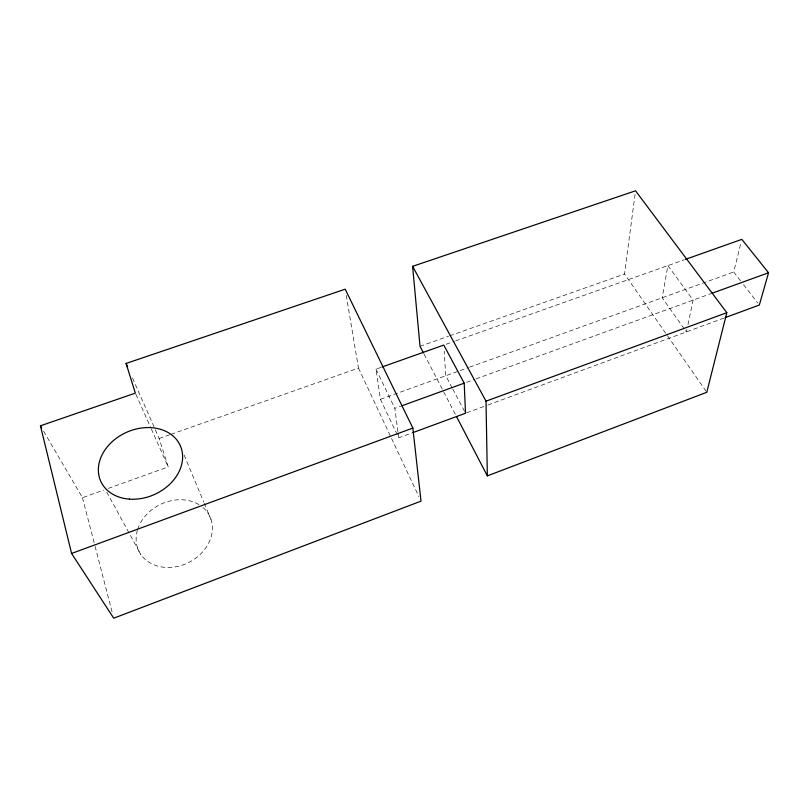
<?xml version="1.0" encoding="UTF-8"?>
<svg xmlns="http://www.w3.org/2000/svg" width="809" height="809" viewBox="0 0 809 809"><rect width="100%" height="100%" fill="white"/><g stroke="black" fill="none" stroke-linecap="round" stroke-linejoin="round"><path stroke-width="0.61" stroke-dasharray="4.04 3.03" d="M706.075 391.253L624.528 274.029L635.035 194.524M686.942 329.445L686.426 331.882L685.001 329.88M687.974 324.551L693.131 300.109L667.88 265.595L662.187 297.783L684.283 328.879M740.498 280.753L733.712 272.016L741.206 241.79M380.746 367.448L375.983 369.137L380.442 399.302L398.736 437.831L411.619 433.078M466.702 412.802L486.785 405.4M487.958 404.965L724.055 318.028M397.927 431.682L394.863 408.333L400.738 406.199M466.571 382.313L474.883 379.3M476.066 378.865L710.808 293.697M43.635 431.258L82.467 497.677L103.613 490.092M108.315 488.403L168.221 466.904L159.171 438.508L131.675 376.145M380.442 399.302L468.371 367.62M469.564 367.185L733.712 272.016M159.171 438.508L169.839 434.736M171.033 434.322L358.468 368.065L346.242 295.346M420.023 346.313L448.56 336.22M449.743 335.806L624.528 274.029M446.143 344.25L454.446 341.307M455.639 340.882L684.313 259.77M743.511 284.637L757.831 303.092M106.697 492.024L140.776 554.387M452.16 387.885L445.779 375.76L444.181 351.227M452.747 388.987L465.519 413.237M424.088 354.13L455.427 414.451M375.983 369.137L394.863 408.333M358.468 368.065L418.87 496.605M135.872 394.276L150.767 427.708M151.273 428.861L168.221 466.904M184.108 455.022L203.777 502.116M204.252 503.269L210.967 519.348M82.467 497.677L94.774 545.155M95.088 546.368L112.441 613.333M398.089 432.916L398.736 437.831M202.978 507.526A39.479 32.299 -26.7 0 1 182.976 564.915A39.479 32.299 -26.7 0 1 137.358 530.38M137.692 529.298A39.479 32.299 -26.7 0 1 198.994 504.644"/><path stroke-width="1.21" d="M423.501 353.007L420.023 346.313L412.6 266.343L635.53 190.803L726.816 312.689L706.793 392.294L487.342 475.884L456.579 416.686M685.486 259.345L741.813 239.373L768.55 272.754L759.338 305.033L725.238 317.593M412.792 432.653L465.519 413.237L464.204 383.173L443.777 345.089L381.939 367.023M71.586 553.457L412.843 428.062L345.2 289.187L126.073 363.443L135.356 393.123L40.45 425.807L71.586 553.457L113.705 618.197L421.004 501.145L412.843 428.062M487.342 475.884L486.017 401.173L726.816 312.689M401.911 405.774L464.204 383.173M711.991 293.273L768.55 272.754M40.45 425.807L41.724 427.991M412.6 266.343L486.017 401.173M126.073 363.443L127.6 366.902M129.41 499.123A43.575 34.089 -24.1 0 0 181.236 448.125A43.575 34.089 -24.1 0 0 110.813 442.968A43.575 34.089 -24.1 0 0 129.41 499.123"/></g></svg>
